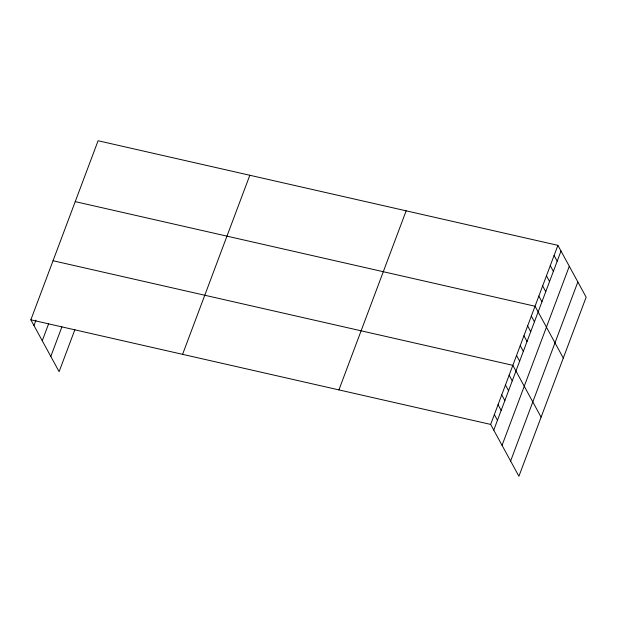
<?xml version="1.0" encoding="UTF-8"?>
<svg xmlns="http://www.w3.org/2000/svg" width="617" height="617" viewBox="0 0 617 617"><rect width="100%" height="100%" fill="white"/><g stroke="black" fill="none" stroke-linecap="round" stroke-linejoin="round"><path stroke-width="0.93" d="M30.85 319.822L98.088 140.745L557.891 245.342L586.15 297.178L518.912 476.255L490.654 424.419L30.85 319.822L59.109 371.658L74.912 329.571M33.958 325.521L35.971 320.154M42.257 340.746L48.643 323.732M50.81 356.433L61.901 326.887M182.586 354.343L249.823 175.259M338.918 389.905L406.156 210.829M490.654 424.419L557.891 245.342M493.762 430.118L561 251.042M502.061 445.343L569.298 266.266M510.614 461.03L577.851 281.954M75.228 201.628L535.032 306.233L563.29 358.061M53.039 260.729L512.843 365.326L541.101 417.161M554.081 255.492L557.19 261.192M550.271 265.642L553.38 271.341M546.461 275.784L549.57 281.483M542.652 285.933L545.76 291.633M538.842 296.083L541.95 301.782M531.33 316.081L534.438 321.781M527.635 325.93L530.743 331.63M523.933 335.779L527.041 341.479M520.239 345.628L523.347 351.328M516.537 355.477L519.645 361.176M509.141 375.175L512.249 380.874M505.446 385.023L508.555 390.723M501.744 394.872L504.853 400.572M498.05 404.721L501.158 410.421M494.356 414.57L497.456 420.27"/></g></svg>
